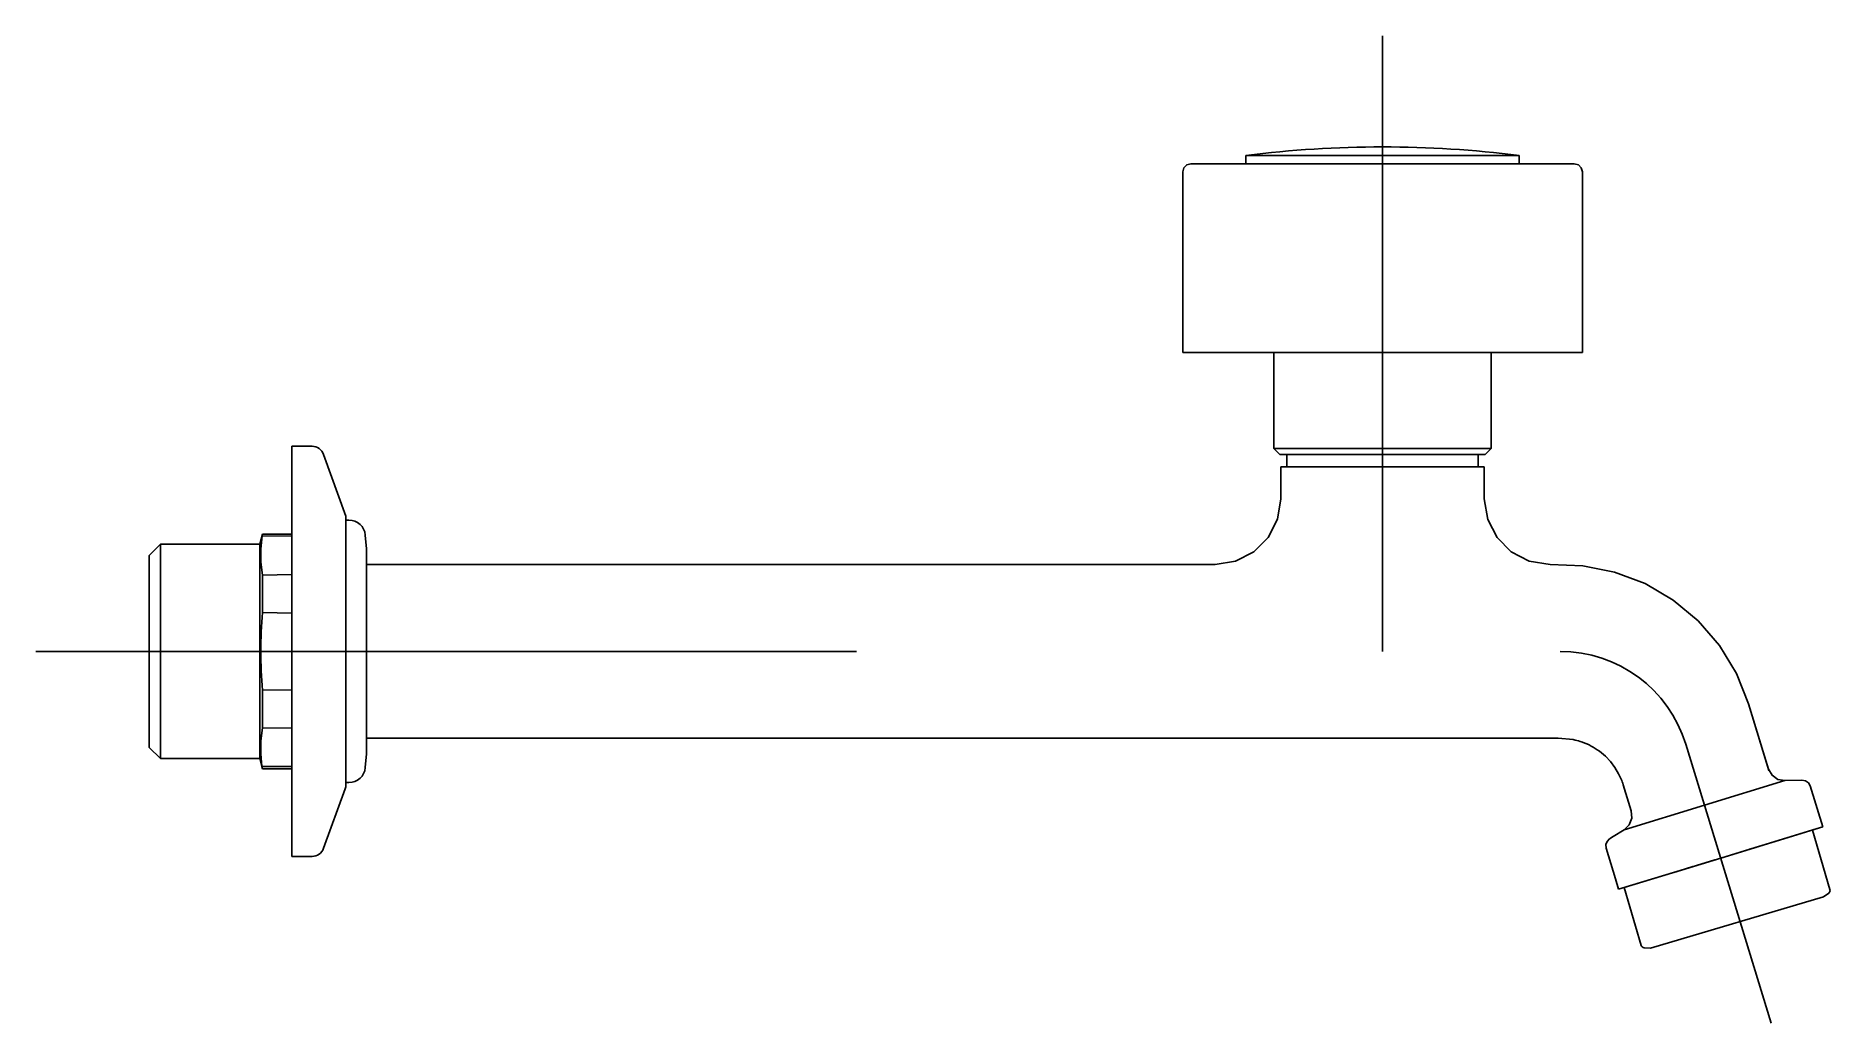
# Model space of a CAD drawing. Extents: x -74.343 to -74.124, y 38.487 to 38.608.
import ezdxf

# ---------------------------------------------------------------- set-up
doc = ezdxf.new("R2010")
doc.units = 0
doc.header["$LTSCALE"] = 0.2
doc.header["$MEASUREMENT"] = 0
doc.linetypes.add('AXES', pattern=[0.54, 0.3, -0.08, 0.08, -0.08])
doc.linetypes.add('CONTINU', pattern=[0])
doc.layers.get('0').update_dxf_attribs({"linetype": 'CONTINUOUS'})
doc.layers.add('DECA_EIXOS', color=5, linetype='AXES')

msp = doc.modelspace()

# ---------------------------------------------------------------- linework, layer by layer
at = {"linetype": 'CONTINU'}
for points in [[(-74.17862, 38.59424, 0.03151), (-74.19527, 38.59319)], [(-74.16197, 38.59319, 0.031509), (-74.17862, 38.59424)], [(-74.30765, 38.55675, 0.315284), (-74.30906, 38.55774)], [(-74.30257, 38.54692, 0.388883), (-74.30456, 38.54874)], [(-74.31509, 38.53749, 0.045542), (-74.31509, 38.528)], [(-74.15538, 38.52198, -0.028986), (-74.15453, 38.52176)], [(-74.15453, 38.52176, -0.07072), (-74.15245, 38.52075)], [(-74.15245, 38.52075, -0.040748), (-74.15145, 38.51995)], [(-74.30456, 38.51674, 0.389338), (-74.30257, 38.51857)], [(-74.14985, 38.51782, -0.046523), (-74.1493, 38.51648)], [(-74.30501, 38.51599, 0.08749), (-74.30492, 38.51651)], [(-74.30906, 38.50774, 0.315312), (-74.30765, 38.50873)], [(-74.12424, 38.50328, 0.310504), (-74.1241, 38.50371)], [(-74.14711, 38.4969, 0.310406), (-74.14676, 38.49661)]]:
    msp.add_lwpolyline(points, format="xyb", dxfattribs=at)
for points in [[(-74.20197, 38.59219), (-74.20247, 38.59206), (-74.20283, 38.5917), (-74.20297, 38.59119)], [(-74.20297, 38.56919), (-74.20297, 38.59119)], [(-74.20197, 38.59219), (-74.15527, 38.59219)], [(-74.19527, 38.59219), (-74.19527, 38.59319)], [(-74.19527, 38.59319), (-74.16197, 38.59319)], [(-74.16197, 38.59219), (-74.16197, 38.59319)], [(-74.15527, 38.59219), (-74.15476, 38.59206), (-74.15441, 38.5917), (-74.15427, 38.59119)], [(-74.15427, 38.56919), (-74.15427, 38.59119)], [(-74.20297, 38.56919), (-74.15427, 38.56919)], [(-74.19187, 38.55749), (-74.19187, 38.56919)], [(-74.16537, 38.55749), (-74.16537, 38.56919)], [(-74.31152, 38.53274), (-74.31152, 38.55774)], [(-74.31152, 38.55774), (-74.30906, 38.55774)], [(-74.30765, 38.55675), (-74.30492, 38.54924)], [(-74.19112, 38.55674), (-74.19187, 38.55749)], [(-74.19187, 38.55749), (-74.16537, 38.55749)], [(-74.19112, 38.55674), (-74.16612, 38.55674)], [(-74.19027, 38.55674), (-74.19027, 38.55524)], [(-74.16697, 38.55674), (-74.16697, 38.55524)], [(-74.16612, 38.55674), (-74.16537, 38.55749)], [(-74.19102, 38.55524), (-74.19102, 38.55134)], [(-74.19102, 38.55524), (-74.16622, 38.55524)], [(-74.16622, 38.55134), (-74.16622, 38.55524)], [(-74.19102, 38.55134), (-74.19141, 38.54887)], [(-74.16581, 38.54881), (-74.16622, 38.55134)], [(-74.30492, 38.51651), (-74.30492, 38.54924)], [(-74.30492, 38.54874), (-74.30456, 38.54874)], [(-74.19141, 38.54887), (-74.19255, 38.54664)], [(-74.16467, 38.54661), (-74.16581, 38.54881)], [(-74.32892, 38.54444), (-74.32754, 38.54582)], [(-74.32754, 38.51967), (-74.32754, 38.54582)], [(-74.32754, 38.54582), (-74.31542, 38.54582)], [(-74.31542, 38.54582), (-74.31509, 38.54704)], [(-74.31542, 38.51967), (-74.31542, 38.54582)], [(-74.31515, 38.54681), (-74.31528, 38.5452), (-74.31528, 38.54362), (-74.31509, 38.54205)], [(-74.31515, 38.54681), (-74.31509, 38.54704)], [(-74.31515, 38.54681), (-74.31152, 38.54678)], [(-74.31509, 38.54704), (-74.31152, 38.54704)], [(-74.30257, 38.54692), (-74.30242, 38.54524)], [(-74.30242, 38.53274), (-74.30242, 38.54524)], [(-74.19255, 38.54664), (-74.19432, 38.54487)], [(-74.16294, 38.54488), (-74.16467, 38.54661)], [(-74.32892, 38.52104), (-74.32892, 38.54444)], [(-74.20026, 38.54334), (-74.30242, 38.54334)], [(-74.19902, 38.54334), (-74.20026, 38.54334)], [(-74.19655, 38.54373), (-74.19902, 38.54334)], [(-74.19432, 38.54487), (-74.19655, 38.54373)], [(-74.16074, 38.54375), (-74.16294, 38.54488)], [(-74.1582, 38.54334), (-74.16074, 38.54375)], [(-74.15423, 38.54318), (-74.1582, 38.54334)], [(-74.15034, 38.54241), (-74.15423, 38.54318)], [(-74.32892, 38.54174), (-74.32892, 38.53274)], [(-74.32892, 38.54124), (-74.32892, 38.53274)], [(-74.31509, 38.54205), (-74.31152, 38.54211)], [(-74.31509, 38.53749), (-74.31509, 38.54205)], [(-74.14663, 38.541), (-74.15034, 38.54241)], [(-74.1432, 38.53899), (-74.14663, 38.541)], [(-74.14015, 38.53646), (-74.1432, 38.53899)], [(-74.31509, 38.53749), (-74.31152, 38.53741)], [(-74.13755, 38.53344), (-74.14015, 38.53646)], [(-74.32892, 38.53274), (-74.32892, 38.52448)], [(-74.32892, 38.53274), (-74.32892, 38.52424)], [(-74.32892, 38.53274), (-74.32892, 38.5246)], [(-74.31152, 38.50774), (-74.31152, 38.53274)], [(-74.30242, 38.52024), (-74.30242, 38.53274)], [(-74.13549, 38.53005), (-74.13755, 38.53344)], [(-74.13402, 38.52636), (-74.13549, 38.53005)], [(-74.31509, 38.528), (-74.31152, 38.52807)], [(-74.31509, 38.52343), (-74.31509, 38.528)], [(-74.13154, 38.51823), (-74.13402, 38.52636)], [(-74.13207, 38.51998), (-74.13402, 38.52636)], [(-74.31509, 38.52343), (-74.31528, 38.52184), (-74.31528, 38.52025), (-74.31516, 38.51869)], [(-74.31509, 38.52343), (-74.31152, 38.52337)], [(-74.30242, 38.52214), (-74.20026, 38.52214)], [(-74.20026, 38.52214), (-74.17218, 38.52214)], [(-74.17218, 38.52214), (-74.15723, 38.52214), (-74.15538, 38.52198)], [(-74.32892, 38.52104), (-74.32754, 38.51967)], [(-74.32754, 38.51967), (-74.31542, 38.51967)], [(-74.31542, 38.51967), (-74.31509, 38.51844)], [(-74.30257, 38.51857), (-74.30242, 38.52024)], [(-74.15145, 38.51995), (-74.15084, 38.5193), (-74.1503, 38.51859), (-74.14985, 38.51782)], [(-74.13159, 38.51839), (-74.13207, 38.51998)], [(-74.31509, 38.51844), (-74.31516, 38.51869)], [(-74.31516, 38.51869), (-74.31152, 38.51869)], [(-74.31509, 38.51844), (-74.31152, 38.51844)], [(-74.30492, 38.51674), (-74.30456, 38.51674)], [(-74.14918, 38.511), (-74.1296, 38.51698)], [(-74.1296, 38.51698), (-74.13046, 38.51714), (-74.13116, 38.51764), (-74.13159, 38.51839)], [(-74.12751, 38.51705), (-74.1296, 38.51698)], [(-74.12652, 38.51635), (-74.12673, 38.51672), (-74.12708, 38.51697), (-74.12751, 38.51705)], [(-74.30765, 38.50873), (-74.30501, 38.51599)], [(-74.1493, 38.51648), (-74.14902, 38.51555)], [(-74.1493, 38.51648), (-74.14881, 38.51487)], [(-74.14881, 38.51487), (-74.14832, 38.51328)], [(-74.12499, 38.51134), (-74.12652, 38.51635)], [(-74.14832, 38.51328), (-74.14825, 38.51241), (-74.14856, 38.5116), (-74.14918, 38.511)], [(-74.15051, 38.51016), (-74.15095, 38.50989)], [(-74.14918, 38.511), (-74.15051, 38.51016)], [(-74.12499, 38.51134), (-74.13742, 38.50754)], [(-74.12566, 38.51114), (-74.13742, 38.50754)], [(-74.12625, 38.51096), (-74.1241, 38.50371)], [(-74.15095, 38.50989), (-74.15126, 38.50958), (-74.15141, 38.50918), (-74.15138, 38.50874)], [(-74.15138, 38.50874), (-74.15023, 38.50499)], [(-74.13742, 38.50754), (-74.12924, 38.51004)], [(-74.13742, 38.50754), (-74.13267, 38.509)], [(-74.13389, 38.50862), (-74.13315, 38.50885)], [(-74.31152, 38.50774), (-74.30906, 38.50774)], [(-74.13742, 38.50754), (-74.14985, 38.50374)], [(-74.13742, 38.50754), (-74.14918, 38.50395)], [(-74.14311, 38.5058), (-74.13742, 38.50754)], [(-74.14311, 38.5058), (-74.13813, 38.50732)], [(-74.14311, 38.5058), (-74.14081, 38.50651)], [(-74.15023, 38.50499), (-74.14985, 38.50374)], [(-74.14918, 38.50395), (-74.14711, 38.4969)], [(-74.14597, 38.49655), (-74.12487, 38.5028)], [(-74.12487, 38.5028), (-74.12424, 38.50328)], [(-74.14676, 38.49661), (-74.14597, 38.49655)]]:
    msp.add_lwpolyline(points, dxfattribs=at)
at = {"layer": 'DECA_EIXOS'}
for points in [[(-74.17862, 38.53274), (-74.17862, 38.60778)], [(-74.34271, 38.53274), (-74.15697, 38.53274)], [(-74.14166, 38.52141), (-74.13127, 38.48742)]]:
    msp.add_lwpolyline(points, dxfattribs=at)
msp.add_lwpolyline([(-74.14166, 38.52141, 0.329761), (-74.15697, 38.53274)], format="xyb", dxfattribs=at)

doc.saveas('drawing.dxf')
